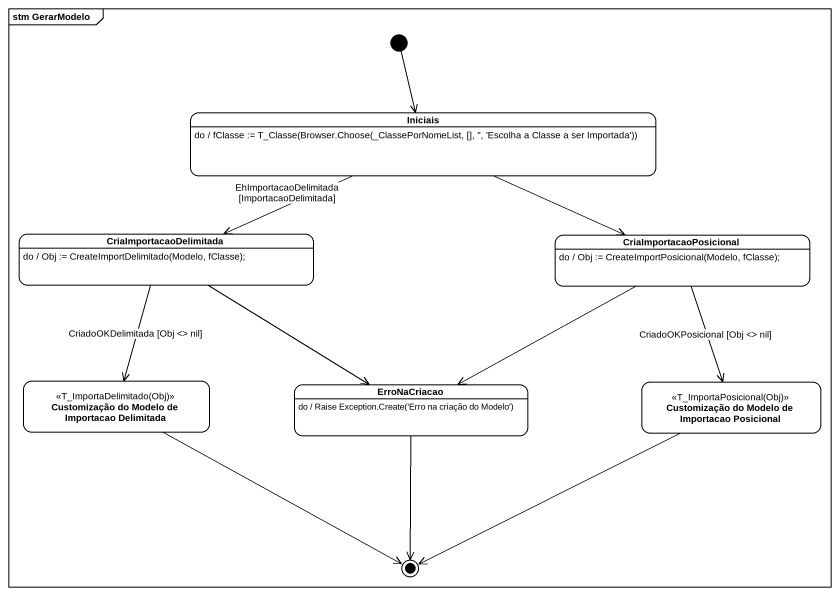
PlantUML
@startuml
mainframe stm GerarModelo
hide empty description
state Iniciais
Iniciais : do / fClasse := T_Classe(Browser.Choose(_ClassePorNomeList, [], '', 'Escolha a Classe a ser Importada'))
state CriaImportacaoDelimitada
CriaImportacaoDelimitada : do / Obj := CreateImportDelimitado(Modelo, fClasse);
state CriaImportacaoPosicional
CriaImportacaoPosicional : do / Obj := CreateImportPosicional(Modelo, fClasse);
state "Customização do Modelo de Importacao Delimitada" as Customização_do_Modelo_de <<T_ImportaDelimitado(Obj)>>
state ErroNaCriacao
ErroNaCriacao : do / Raise Exception.Create('Erro na criação do Modelo')
state "Customização do Modelo de Importacao Posicional" as Customização_do_Modelo_de_2 <<T_ImportaPosicional(Obj)>>
[*] --> Iniciais
Iniciais -left-> CriaImportacaoDelimitada : EhImportacaoDelimitada [ImportacaoDelimitada]
Iniciais -right-> CriaImportacaoPosicional
CriaImportacaoDelimitada --> Customização_do_Modelo_de : CriadoOKDelimitada [Obj <> nil]
CriaImportacaoDelimitada --> ErroNaCriacao
CriaImportacaoPosicional -left-> ErroNaCriacao
CriaImportacaoPosicional --> Customização_do_Modelo_de_2 : CriadoOKPosicional [Obj <> nil]
Customização_do_Modelo_de -right-> [*]
ErroNaCriacao --> [*]
Customização_do_Modelo_de_2 -left-> [*]
@enduml
